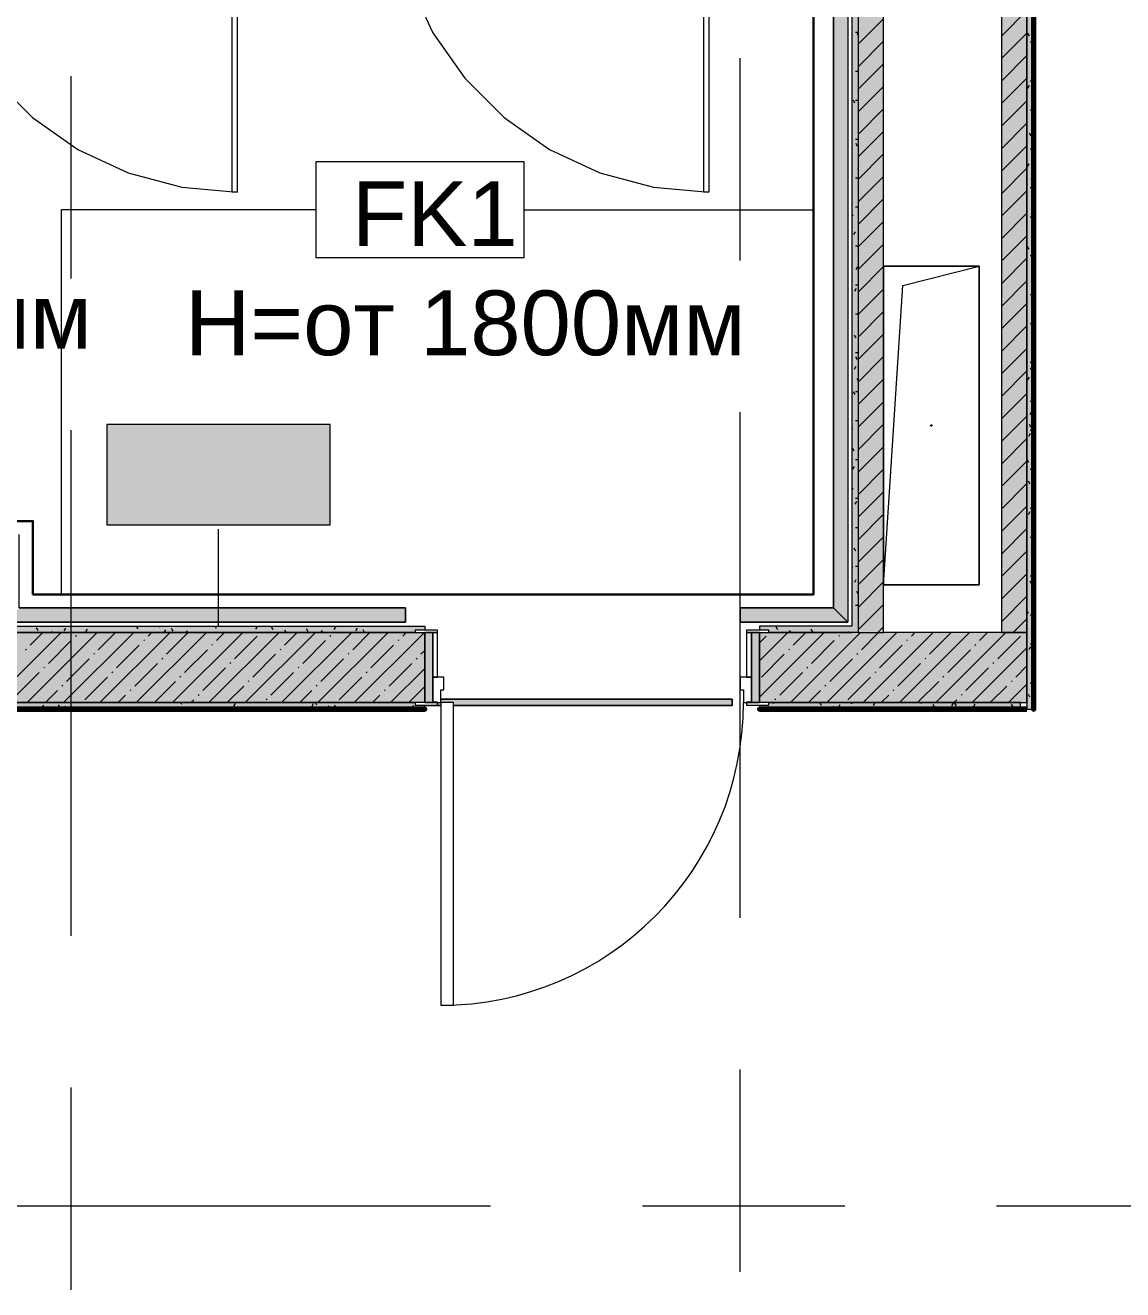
# Model space of a CAD drawing. Header units: millimetres. Extents: x -3817 to 677485, y -22715 to 103890.
# Drawn here: x 425745 to 429189, y 5256 to 9226 of the extents above; entities that cross this region are included whole.
import ezdxf

# ---------------------------------------------------------------- set-up
doc = ezdxf.new("R2010")
doc.units = ezdxf.units.MM
doc.layers.add('PDF _Геометрия', color=7, linetype='Continuous', true_color=0x1d1d1d)
doc.layers.add('PDF _Сплошная заливка', color=7, linetype='Continuous', true_color=0xffffff)
doc.layers.add('PDF _Текст', color=7, linetype='Continuous')
doc.styles.add('PDF GOST-Common', font='arial.ttf')

msp = doc.modelspace()

# ---------------------------------------------------------------- hatches: boundary and pattern name
at = {"layer": 'PDF _Сплошная заливка', "transparency": 33554559}
for points in [[(428358.6, 7319), (428438.6, 7319), (428438.6, 12299), (428358.6, 12299), (428358.6, 10137.9)], [(428808.6, 7319), (428888.6, 7319), (428888.6, 12299), (428808.6, 12299), (428808.6, 10137.9)], [(428888.6, 7078), (428908.6, 7078), (428908.6, 12299), (428888.6, 12299), (428888.6, 7079)], [(428338.6, 7319), (428358.6, 7319), (428358.6, 11919), (428338.6, 11919), (428338.6, 7339)]]:
    msp.add_hatch(color=256, dxfattribs=at).paths.add_polyline_path(points)
at = {"layer": 'PDF _Сплошная заливка', "true_color": 0xd7cdc4, "transparency": 33554559}
msp.add_hatch(color=254, dxfattribs=at).paths.add_polyline_path([(426938.6, 7351.5), (426938.6, 7396.5), (425726.1, 7396.5), (425681.1, 7351.5), (426077.9, 7351.5)])
at = {"layer": 'PDF _Сплошная заливка', "transparency": 33554559}
h = msp.add_hatch(color=256, dxfattribs=at)
h.paths.add_polyline_path([(428888.6, 7099), (428888.6, 7319), (428048.6, 7319), (428048.6, 7099), (428868.6, 7099)], flags=0)
h.paths.add_polyline_path([(422199.1, 7099), (426998.6, 7099), (426998.6, 7319), (421488.6, 7319), (421488.6, 7099)], flags=0)
h = msp.add_hatch(color=256, dxfattribs=at)
h.paths.add_polyline_path([(426968.6, 7319), (426968.6, 7327), (426998.6, 7327), (426998.6, 7339), (425668.6, 7339), (425668.6, 7319), (426077.9, 7319)], flags=0)
h.paths.add_polyline_path([(428338.6, 7319), (428338.6, 7339), (428048.6, 7339), (428048.6, 7327), (428078.6, 7327), (428078.6, 7319)], flags=0)
at = {"layer": 'PDF _Сплошная заливка', "true_color": 0x494949, "transparency": 33554559}
h = msp.add_hatch(color=251, dxfattribs=at)
h.paths.add_polyline_path([(427963.6, 7090), (427963.6, 7110), (427048.6, 7110), (427048.6, 7099), (427088.6, 7099), (427088.6, 7090), (427370.9, 7090)], flags=0)
h.paths.add_polyline_path([(426998.6, 7090), (427048.6, 7090), (427048.6, 7099), (427038.6, 7099), (427038.6, 7091), (426998.6, 7091)], flags=0)
at = {"layer": 'PDF _Сплошная заливка', "transparency": 33554559}
h = msp.add_hatch(color=256, dxfattribs=at)
h.paths.add_polyline_path([(421468.6, 7079), (426998.6, 7079), (426998.6, 7091), (426968.6, 7091), (426968.6, 7099), (421468.6, 7099)], flags=0)
h.paths.add_polyline_path([(428048.6, 7079), (428868.6, 7079), (428868.6, 7099), (428078.6, 7099), (428078.6, 7091), (428048.6, 7091)], flags=0)

# ---------------------------------------------------------------- linework, layer by layer
at = {"layer": 'PDF _Геометрия', "color": 9, "lineweight": 9, "true_color": 0xc0c0c0}
for points in [[(428048.6, 7091), (428048.6, 7079), (428868.6, 7079), (428868.6, 7099), (428888.6, 7099), (428888.6, 7319), (428888.6, 12299), (428808.6, 12299), (428808.6, 7319), (428438.6, 7319), (428438.6, 12299), (428358.6, 12299), (428358.6, 11999), (421568.6, 11999), (421568.6, 12299), (428888.6, 12299), (428888.6, 12519), (428888.6, 12319), (428888.6, 12299), (428888.6, 7079)], [(428888.6, 7078), (428908.6, 7078), (428908.6, 12299)], [(425917.1, 11899), (428338.6, 11899), (428338.6, 7339), (428048.6, 7339), (428048.6, 7327)], [(425568.6, 7469), (425568.6, 7319), (425648.6, 7319), (425648.6, 7549), (422618.6, 7549), (422618.6, 7749), (422538.6, 7749), (422618.6, 7749), (422618.6, 7569), (425668.6, 7569), (425668.6, 7549), (425668.6, 7339), (426998.6, 7339), (426998.6, 7327)], [(426998.6, 7099), (426998.6, 7319)], [(428048.6, 7319), (428048.6, 7099)], [(421468.6, 7099), (421468.6, 7079), (426998.6, 7079), (426998.6, 7091)]]:
    msp.add_lwpolyline(points, dxfattribs=at)
at = {"layer": 'PDF _Геометрия', "color": 231, "lineweight": 70, "true_color": 0xff80c0}
for points in [[(428908.6, 12299), (428908.6, 12298), (428908.6, 7078), (428909.6, 7078), (428909.6, 12298), (430923.6, 12298), (430923.6, 12299)], [(420688.6, 8519), (420688.6, 8518), (421467.6, 8518), (421467.6, 7079), (421467.6, 7078), (426998.6, 7078), (426998.6, 7079), (421468.6, 7079), (421468.6, 7099)], [(428888.6, 7079), (428048.6, 7079), (428048.6, 7078), (428888.6, 7078)]]:
    msp.add_lwpolyline(points, dxfattribs=at)
at = {"layer": 'PDF _Геометрия', "color": 7, "lineweight": 9}
for points in [[(428338.6, 11919), (425928.6, 11919), (428338.6, 11919), (428358.6, 11919), (428358.6, 7319), (428338.6, 7319), (428078.6, 7319), (428338.6, 7319)], [(428358.6, 11919), (428358.6, 7319), (428438.6, 7319)], [(428326.1, 11886.5), (425909.9, 11886.5), (428326.1, 11886.5), (428326.1, 7351.5)], [(428281.1, 11841.5), (425883.9, 11841.5), (428281.1, 11841.5), (428281.1, 7396.5)], [(425046.1, 9718), (425030.1, 9718), (425410.1, 9718), (425410.1, 9702), (425425.3, 9528.4), (425470.4, 9360), (425544.1, 9202), (425644.1, 9059.2), (425767.4, 8936), (425910.1, 8836), (426068.1, 8762.3), (426236.5, 8717.2), (426410.1, 8702), (426394.1, 8702), (426394.1, 9702), (426410.1, 9702), (426410.1, 8702)], [(426890.1, 9702), (426890.1, 9718), (426790.1, 9718), (426890.1, 9718), (426890.1, 9702), (426905.3, 9528.4), (426950.4, 9360), (427024.1, 9202), (427124.1, 9059.2), (427247.3, 8936), (427390.1, 8836), (427548.1, 8762.3), (427716.5, 8717.2), (427890.1, 8702), (427874.1, 8702), (427874.1, 9702), (427890.1, 9702), (427890.1, 8702)], [(426657.1, 8646.5), (425857.1, 8646.5), (425857.1, 7439)], [(427310.3, 8646.5), (428218.6, 8646.5)], [(428438.6, 7469), (428498.6, 8409), (428738.6, 8469)], [(425726.1, 7396.5), (426938.6, 7396.5), (425726.1, 7396.5), (425726.1, 7626.5)], [(426351.2, 7339), (426351.2, 7643.1)], [(425681.1, 7351.5), (426938.6, 7351.5), (425681.1, 7351.5), (425681.1, 7581.5)], [(426938.6, 7351.5), (426938.6, 7396.5), (426938.6, 7351.5)], [(425668.6, 7319), (426968.6, 7319), (425668.6, 7319), (425648.6, 7319)], [(427963.6, 7090), (427963.6, 7110), (427963.6, 7090)]]:
    msp.add_lwpolyline(points, dxfattribs=at)
for points in [[(428281.1, 7396.5), (428281.1, 11841.5), (428326.1, 11886.5), (428326.1, 7351.5), (427988.6, 7351.5), (427988.6, 7396.5), (427988.6, 7351.5), (428326.1, 7351.5), (428281.1, 7396.5), (427988.6, 7396.5)], [(427310.3, 8796.5), (426657.1, 8796.5), (426657.1, 8496.5), (427310.3, 8496.5)], [(428738.6, 8469), (428738.6, 7469), (428438.6, 7469), (428438.6, 8469)], [(428738.6, 8469), (428438.6, 8469), (428438.6, 7469), (428738.6, 7469)], [(426701.2, 7972.6), (426001.2, 7972.6), (426001.2, 7657), (426701.2, 7657)], [(428808.6, 7319), (428888.6, 7319)], [(427048.6, 7110), (427963.6, 7110)], [(421488.6, 7099), (426968.6, 7099)], [(426998.6, 7090), (427048.6, 7090)], [(427088.6, 7090), (427963.6, 7090)], [(428078.6, 7099), (428868.6, 7099)]]:
    msp.add_lwpolyline(points, close=True, dxfattribs=at)
at = {"layer": 'PDF _Геометрия', "color": 231, "lineweight": 30, "true_color": 0xff80c0}
msp.add_lwpolyline([(428218.6, 11799), (421688.6, 11799), (421688.6, 10099), (421918.6, 10099), (421918.6, 7869), (422738.6, 7869), (422738.6, 7669), (425768.6, 7669), (425768.6, 7439), (428218.6, 7439)], close=True, dxfattribs=at)
at = {"layer": 'PDF _Геометрия', "lineweight": 9}
for points in [[(428808.6, 9191.7), (428888.6, 9271.7)], [(428358.6, 9165.9), (428438.6, 9245.9)], [(428358.6, 9095.2), (428438.6, 9175.2)], [(428808.6, 9121), (428888.6, 9201)], [(428808.6, 9050.2), (428888.6, 9130.2)], [(428358.6, 9024.5), (428438.6, 9104.5)], [(428808.6, 8979.5), (428888.6, 9059.5)], [(428358.6, 8953.8), (428438.6, 9033.8)], [(428808.6, 8908.8), (428888.6, 8988.8)], [(428358.6, 8883.1), (428438.6, 8963.1)], [(428358.6, 8812.4), (428438.6, 8892.4)], [(428808.6, 8838.1), (428888.6, 8918.1)], [(428358.6, 8741.7), (428438.6, 8821.7)], [(428808.6, 8767.4), (428888.6, 8847.4)], [(428808.6, 8696.7), (428888.6, 8776.7)], [(428358.6, 8671), (428438.6, 8751)], [(428808.6, 8626), (428888.6, 8706)], [(428358.6, 8600.2), (428438.6, 8680.2)], [(428808.6, 8555.3), (428888.6, 8635.3)], [(428358.6, 8529.5), (428438.6, 8609.5)], [(428358.6, 8458.8), (428438.6, 8538.8)], [(428808.6, 8484.6), (428888.6, 8564.6)], [(428358.6, 8388.1), (428438.6, 8468.1)], [(428808.6, 8413.9), (428888.6, 8493.9)], [(428808.6, 8343.1), (428888.6, 8423.1)], [(428358.6, 8317.4), (428438.6, 8397.4)], [(428808.6, 8272.4), (428888.6, 8352.4)], [(428358.6, 8246.7), (428438.6, 8326.7)], [(428808.6, 8201.7), (428888.6, 8281.7)], [(428358.6, 8176), (428438.6, 8256)], [(428358.6, 8105.3), (428438.6, 8185.3)], [(428808.6, 8131), (428888.6, 8211)], [(428808.6, 8060.3), (428888.6, 8140.3)], [(428358.6, 8034.6), (428438.6, 8114.6)], [(428808.6, 7989.6), (428888.6, 8069.6)], [(428358.6, 7963.9), (428438.6, 8043.9)], [(428808.6, 7918.9), (428888.6, 7998.9)], [(428358.6, 7893.1), (428438.6, 7973.1)], [(428358.6, 7822.4), (428438.6, 7902.4)], [(428808.6, 7848.2), (428888.6, 7928.2)], [(428358.6, 7751.7), (428438.6, 7831.7)], [(428808.6, 7777.5), (428888.6, 7857.5)], [(428808.6, 7706.7), (428888.6, 7786.7)], [(428358.6, 7681), (428438.6, 7761)], [(428808.6, 7636), (428888.6, 7716)], [(428358.6, 7610.3), (428438.6, 7690.3)], [(428808.6, 7565.3), (428888.6, 7645.3)], [(428358.6, 7539.6), (428438.6, 7619.6)], [(428358.6, 7468.9), (428438.6, 7548.9)], [(428808.6, 7494.6), (428888.6, 7574.6)], [(428808.6, 7423.9), (428888.6, 7503.9)], [(428358.6, 7398.2), (428438.6, 7478.2)], [(428808.6, 7353.2), (428888.6, 7433.2)], [(428358.6, 7327.5), (428438.6, 7407.5)], [(428845.2, 7319), (428888.6, 7362.5)], [(425636.9, 7099), (425856.9, 7319)], [(425750.9, 7099), (425970.9, 7319)], [(425760.2, 7279.3), (425799.9, 7319)], [(425865, 7099), (426085, 7319)], [(425902.7, 7307.8), (425905.1, 7310.2)], [(425974, 7265.1), (426028, 7319)], [(425979, 7099), (426199, 7319)], [(426093.1, 7099), (426313.1, 7319)], [(426130.8, 7307.8), (426142, 7319)], [(426187.9, 7250.8), (426256, 7319)], [(426207.1, 7099), (426427.1, 7319)], [(426321.2, 7099), (426541.2, 7319)], [(426344.7, 7293.6), (426370.1, 7319)], [(426401.7, 7236.5), (426473, 7307.8)], [(426435.2, 7099), (426655.2, 7319)], [(426549.3, 7099), (426769.3, 7319)], [(426558.5, 7279.3), (426598.2, 7319)], [(426663.3, 7099), (426883.3, 7319)], [(426701.1, 7307.8), (426703.4, 7310.2)], [(426772.4, 7265.1), (426826.3, 7319)], [(426777.4, 7099), (426997.4, 7319)], [(426929.2, 7307.8), (426940.3, 7319)], [(428048.6, 7229.8), (428137.9, 7319)], [(428048.6, 7115.7), (428251.9, 7319)], [(428048.6, 7286.8), (428069.7, 7307.8)], [(428146, 7099), (428366, 7319)], [(428155.2, 7279.3), (428194.9, 7319)], [(428260, 7099), (428480, 7319)], [(428297.8, 7307.8), (428300.1, 7310.2)], [(428369, 7265.1), (428423, 7319)], [(428374.1, 7099), (428594.1, 7319)], [(428420.9, 7319), (428438.6, 7336.7)], [(428488.1, 7099), (428708.1, 7319)], [(428525.9, 7307.8), (428537, 7319)], [(428582.9, 7250.8), (428651.1, 7319)], [(428602.2, 7099), (428822.2, 7319)], [(428739.7, 7293.6), (428765.1, 7319)], [(428796.7, 7236.5), (428868, 7307.8)], [(425745.9, 7265.1), (425748.3, 7267.4)], [(425817.2, 7222.3), (425888.5, 7293.6)], [(426031, 7208), (426102.3, 7279.3)], [(426116.6, 7293.6), (426118.9, 7295.9)], [(426244.9, 7193.8), (426316.2, 7265.1)], [(426330.4, 7279.3), (426332.8, 7281.7)], [(426544.3, 7265.1), (426546.6, 7267.4)], [(426615.5, 7222.3), (426686.8, 7293.6)], [(426829.4, 7208), (426900.7, 7279.3)], [(426914.9, 7293.6), (426917.3, 7295.9)], [(428140.9, 7265.1), (428143.3, 7267.4)], [(428212.2, 7222.3), (428283.5, 7293.6)], [(428426.1, 7208), (428497.3, 7279.3)], [(428511.6, 7293.6), (428514, 7295.9)], [(428639.9, 7193.8), (428711.2, 7265.1)], [(428716.2, 7099), (428888.6, 7271.4)], [(428725.4, 7279.3), (428727.8, 7281.7)], [(425874.2, 7165.3), (425945.5, 7236.5)], [(425959.8, 7250.8), (425962.1, 7253.2)], [(426173.6, 7236.5), (426176, 7238.9)], [(426458.7, 7179.5), (426530, 7250.8)], [(426672.6, 7165.3), (426743.8, 7236.5)], [(426758.1, 7250.8), (426760.5, 7253.2)], [(426971.9, 7236.5), (426974.3, 7238.9)], [(426986.2, 7250.8), (426998.6, 7263.2)], [(428055.4, 7179.5), (428126.7, 7250.8)], [(428269.3, 7165.3), (428340.5, 7236.5)], [(428354.8, 7250.8), (428357.2, 7253.2)], [(428568.6, 7236.5), (428571, 7238.9)], [(425717.4, 7122.5), (425788.7, 7193.8)], [(425802.9, 7208), (425805.3, 7210.4)], [(426016.8, 7193.8), (426019.1, 7196.2)], [(426088.1, 7151), (426159.3, 7222.3)], [(426301.9, 7136.8), (426373.2, 7208)], [(426387.4, 7222.3), (426389.8, 7224.7)], [(426515.7, 7122.5), (426587, 7193.8)], [(426601.3, 7208), (426603.7, 7210.4)], [(426815.1, 7193.8), (426817.5, 7196.2)], [(426886.4, 7151), (426957.7, 7222.3)], [(426891.4, 7099), (426998.6, 7206.2)], [(428112.4, 7122.5), (428183.7, 7193.8)], [(428198, 7208), (428200.3, 7210.4)], [(428411.8, 7193.8), (428414.2, 7196.2)], [(428483.1, 7151), (428554.4, 7222.3)], [(428696.9, 7136.8), (428768.2, 7208)], [(428782.5, 7222.3), (428784.8, 7224.7)], [(428853.8, 7179.5), (428888.6, 7214.4)], [(425860, 7151), (425862.3, 7153.4)], [(425931.2, 7108.2), (426002.5, 7179.5)], [(426150.1, 7099), (426216.4, 7165.3)], [(426230.6, 7179.5), (426233, 7181.9)], [(426378.2, 7099), (426430.2, 7151)], [(426444.5, 7165.3), (426446.8, 7167.6)], [(426658.3, 7151), (426660.7, 7153.4)], [(426729.6, 7108.2), (426800.9, 7179.5)], [(426948.4, 7099), (426998.6, 7149.2)], [(428255, 7151), (428257.4, 7153.4)], [(428326.3, 7108.2), (428397.6, 7179.5)], [(428545.1, 7099), (428611.4, 7165.3)], [(428625.7, 7179.5), (428628, 7181.9)], [(428773.2, 7099), (428825.2, 7151)], [(428830.3, 7099), (428888.6, 7157.4)], [(428839.5, 7165.3), (428841.9, 7167.6)], [(425808, 7099), (425845.7, 7136.8)], [(426036, 7099), (426059.5, 7122.5)], [(426073.8, 7136.8), (426076.2, 7139.1)], [(426264.1, 7099), (426273.4, 7108.2)], [(426287.6, 7122.5), (426290, 7124.9)], [(426501.5, 7108.2), (426503.9, 7110.6)], [(426606.3, 7099), (426644, 7136.8)], [(426834.4, 7099), (426857.9, 7122.5)], [(426872.1, 7136.8), (426874.5, 7139.1)], [(428098.2, 7108.2), (428100.5, 7110.6)], [(428203, 7099), (428240.7, 7136.8)], [(428431.1, 7099), (428454.6, 7122.5)], [(428468.8, 7136.8), (428471.2, 7139.1)], [(428659.2, 7099), (428668.4, 7108.2)], [(428682.7, 7122.5), (428685.1, 7124.9)]]:
    msp.add_lwpolyline(points, dxfattribs=at)
at = {"layer": 'PDF _Геометрия', "color": 253, "lineweight": 9, "true_color": 0x9b9b9b}
for points in [[(428350.3, 9203.7), (428358.6, 9203.7)], [(428358.6, 9203.4), (428354.5, 9196.2)], [(428358.6, 9208.1), (428358, 9209.3)], [(428896.1, 9191.6), (428891.1, 9200.3)], [(428899, 9173.2), (428908.6, 9173.2)], [(428350.3, 9081.8), (428358.6, 9081.8)], [(428899, 9051.3), (428908.6, 9051.3)], [(428358.6, 9020.5), (428357.5, 9018.5)], [(428895.6, 9036.2), (428890.6, 9027.5)], [(428348.8, 8981.2), (428343.8, 8990)], [(428350.3, 8990.4), (428358.6, 8990.4)], [(428899, 8959.9), (428908.6, 8959.9)], [(428339.1, 8864.8), (428338.6, 8864)], [(428350.3, 8868.4), (428358.6, 8868.4)], [(428357, 8845.2), (428352, 8853.9)], [(428901.3, 8877.9), (428896.3, 8886.6)], [(428899, 8838), (428908.6, 8838)], [(428358.6, 8776.7), (428356.4, 8772.8)], [(428894.5, 8790.5), (428889.5, 8781.7)], [(428350.3, 8746.5), (428358.6, 8746.5)], [(428905.7, 8748.8), (428900.6, 8740.1)], [(428908.6, 8743.2), (428904.4, 8750.5)], [(428899, 8716), (428908.6, 8716)], [(428350.3, 8655.1), (428358.6, 8655.1)], [(428342.9, 8625.8), (428338.6, 8633.2)], [(428899, 8624.6), (428908.6, 8624.6)], [(428908.6, 8632), (428907.7, 8630.4)], [(428349.2, 8577.4), (428344.1, 8568.7)], [(428908.6, 8571.1), (428903.6, 8562.4)], [(428350.3, 8533.2), (428358.6, 8533.2)], [(428895.3, 8522.4), (428890.3, 8531.2)], [(428899, 8502.7), (428908.6, 8502.7)], [(428356.2, 8467.7), (428351.2, 8459)], [(428352.2, 8399.7), (428347.1, 8391)], [(428350.3, 8411.2), (428358.6, 8411.2)], [(428899, 8380.8), (428908.6, 8380.8)], [(428358.6, 8350), (428358.3, 8349.3)], [(428350.3, 8319.8), (428358.6, 8319.8)], [(428907.6, 8325.4), (428902.5, 8316.7)], [(428358.6, 8293.7), (428358.3, 8294.4)], [(428899, 8289.3), (428908.6, 8289.3)], [(428352.1, 8244), (428347.1, 8252.8)], [(428350.3, 8197.9), (428358.6, 8197.9)], [(428356.2, 8176), (428351.2, 8184.7)], [(428351.1, 8153.9), (428346, 8145.2)], [(428899, 8167.4), (428908.6, 8167.4)], [(428904.6, 8140.6), (428899.5, 8149.4)], [(428358.6, 8110.9), (428355.3, 8116.7)], [(428358.6, 8106.1), (428357.2, 8103.6)], [(428895.3, 8121.3), (428890.3, 8112.6)], [(428349.1, 8066.3), (428344.1, 8075.1)], [(428350.3, 8076), (428358.6, 8076)], [(428908.6, 8072.6), (428903.6, 8081.3)], [(428899, 8045.5), (428908.6, 8045.5)], [(428350.3, 7984.5), (428358.6, 7984.5)], [(428902.4, 8011.6), (428897.4, 8002.9)], [(428908.6, 8011.7), (428907.7, 8013.3)], [(428342.1, 7956.7), (428338.6, 7962.6)], [(428338.8, 7949.8), (428338.6, 7949.6)], [(428898.3, 7943.6), (428893.3, 7934.9)], [(428901.6, 7962.9), (428896.5, 7971.7)], [(428899, 7954), (428908.6, 7954)], [(428890.4, 7921.3), (428888.6, 7924.4)], [(428908.6, 7900.5), (428904.4, 7893.2)], [(428346.2, 7888.6), (428341.1, 7897.4)], [(428350.3, 7862.6), (428358.6, 7862.6)], [(428894.5, 7853.3), (428889.5, 7862)], [(428345.9, 7840.2), (428340.9, 7831.5)], [(428899, 7832.1), (428908.6, 7832.1)], [(428898.6, 7785.2), (428893.6, 7794)], [(428341.8, 7772.1), (428338.6, 7766.7)], [(428353, 7730.5), (428347.9, 7721.8)], [(428350.3, 7740.7), (428358.6, 7740.7)], [(428899, 7710.2), (428908.6, 7710.2)], [(428897.2, 7697.8), (428892.2, 7689.1)], [(428350.3, 7649.2), (428358.6, 7649.2)], [(428908.4, 7656.2), (428903.3, 7647.5)], [(428351.3, 7574.9), (428346.3, 7583.6)], [(428899, 7618.8), (428908.6, 7618.8)], [(428340.7, 7526.4), (428338.6, 7522.8)], [(428350.3, 7527.3), (428358.6, 7527.3)], [(428351.9, 7484.8), (428346.8, 7476.1)], [(428903.8, 7471.5), (428898.7, 7480.2)], [(428899, 7496.8), (428908.6, 7496.8)], [(428358.6, 7440.3), (428354.5, 7447.5)], [(428358.6, 7435.6), (428358, 7434.4)], [(428350.3, 7405.4), (428358.6, 7405.4)], [(428892, 7384.1), (428888.6, 7378.2)], [(428899, 7374.9), (428908.6, 7374.9)], [(428908.6, 7341.1), (428906.9, 7344.1)], [(425785.4, 7325.3), (425780.4, 7334)], [(425829.5, 7322.1), (425827.7, 7319)], [(425871.1, 7333.3), (425866.1, 7324.5)], [(425939.1, 7329.2), (425934.1, 7320.5)], [(426085.6, 7339), (426085.4, 7338.7)], [(426099.2, 7330.4), (426094.2, 7339)], [(426167.2, 7334.5), (426164.6, 7339)], [(426184.9, 7328.1), (426179.8, 7319.4)], [(426208.8, 7323.4), (426203.8, 7332.1)], [(426246.6, 7319), (426245.5, 7320.9)], [(426252.9, 7324), (426250, 7319)], [(426344.9, 7331.5), (426340.6, 7339)], [(426472.2, 7338.1), (426467.2, 7329.4)], [(426522.6, 7328.5), (426517.6, 7337.3)], [(426563.3, 7319), (426559.2, 7326.1)], [(426632.3, 7321.5), (426627.3, 7330.2)], [(426668.9, 7319), (426668.9, 7319)], [(426676.3, 7325.9), (426672.4, 7319)], [(426718, 7337), (426712.9, 7328.3)], [(426786, 7333), (426781, 7324.3)], [(426809.7, 7319), (426805, 7327.2)], [(426904.4, 7337.8), (426903.7, 7339)], [(428106.7, 7328), (428101.7, 7336.8)], [(428147.1, 7319), (428143.3, 7325.6)], [(428162.1, 7339), (428161, 7337)], [(428216.4, 7321), (428211.3, 7329.7)], [(428328.5, 7322.3), (428326.5, 7319)], [(428899.1, 7274.4), (428894.1, 7265.7)], [(428899, 7283.5), (428908.6, 7283.5)], [(428889.6, 7252.1), (428888.6, 7253.8)], [(428899, 7161.6), (428908.6, 7161.6)], [(428897.8, 7116.1), (428892.8, 7124.8)], [(425760.3, 7080.4), (425759.5, 7079)], [(425802, 7091.6), (425796.9, 7082.9)], [(425854.5, 7083.6), (425849.5, 7092.3)], [(425870, 7087.5), (425865.1, 7079)], [(425892.4, 7079), (425891.1, 7081.2)], [(425962.8, 7079), (425959.2, 7085.3)], [(426017.4, 7099), (426016.3, 7097)], [(426115.7, 7086.4), (426111.5, 7079)], [(426138.8, 7079), (426136.9, 7082.3)], [(426183.8, 7082.3), (426181.8, 7079)], [(426236.3, 7092.9), (426232.8, 7099)], [(426314.7, 7079), (426314.6, 7079.3)], [(426403.1, 7096.5), (426398.1, 7087.8)], [(426439.8, 7099), (426439.7, 7098.9)], [(426550.1, 7098.1), (426549.6, 7099)], [(426607.2, 7084.2), (426604.2, 7079)], [(426648.8, 7095.4), (426643.8, 7086.7)], [(426659.8, 7091), (426655.1, 7099)], [(426701.4, 7079.8), (426696.4, 7088.5)], [(426716.9, 7091.3), (426711.9, 7082.6)], [(426962.6, 7090.2), (426957.6, 7081.5)], [(428093.9, 7099), (428091.8, 7095.4)], [(428134.2, 7097.5), (428133.3, 7099)], [(428243.9, 7090.5), (428238.9, 7099)], [(428259.3, 7080.7), (428258.4, 7079)], [(428285.5, 7079.3), (428280.5, 7088)], [(428301, 7091.8), (428295.9, 7083.1)], [(428340.3, 7099), (428337.6, 7094.3)], [(428379.9, 7098.6), (428379.7, 7099)], [(428410.6, 7098.9), (428405.6, 7090.2)], [(428505.1, 7079.6), (428504.7, 7079)], [(428557.6, 7095.7), (428555.7, 7099)], [(428599.3, 7084.5), (428594.2, 7093.2)], [(428656.4, 7097.8), (428651.3, 7089.1)], [(428667.3, 7088.6), (428662.3, 7097.3)], [(428708, 7079), (428703.9, 7086.1)], [(428724.4, 7093.7), (428719.4, 7085)], [(428845, 7085.6), (428840, 7094.3)]]:
    msp.add_lwpolyline(points, dxfattribs=at)
at = {"layer": 'PDF _Геометрия', "color": 253, "lineweight": 9, "true_color": 0xaaaaaa}
for points in [[(427988.6, 8487.5), (427988.6, 9122.5)], [(425888.6, 8430.9), (425888.6, 9065.9)], [(427988.6, 6423.8), (427988.6, 8011.3)], [(425888.6, 6367.2), (425888.6, 7954.7)], [(427988.6, 5312.5), (427988.6, 5947.5)], [(425888.6, 5255.9), (425888.6, 5890.9)], [(425617.7, 5519), (427205.2, 5519)], [(427681.5, 5519), (428316.5, 5519)], [(428792.7, 5519), (430380.2, 5519)]]:
    msp.add_lwpolyline(points, dxfattribs=at)
at = {"layer": 'PDF _Геометрия', "color": 253, "lineweight": 13, "true_color": 0xaaaaaa}
for points in [[(427038.6, 7327), (426968.6, 7327), (426968.6, 7319), (427038.6, 7319)], [(427023.6, 7319), (426998.6, 7319), (426998.6, 7099), (427023.6, 7099)], [(427038.6, 7319), (427023.6, 7319), (427023.6, 7179), (427038.6, 7179)], [(428008.6, 7327), (428008.6, 7319), (428078.6, 7319), (428078.6, 7327)], [(428008.6, 7319), (428008.6, 7179), (428023.6, 7179), (428023.6, 7319)], [(428023.6, 7319), (428023.6, 7099), (428048.6, 7099), (428048.6, 7319)], [(427048.6, 7099), (427048.6, 7139), (427058.6, 7139), (427058.6, 7179), (427023.6, 7179), (427023.6, 7099)], [(427998.6, 7099), (428023.6, 7099), (428023.6, 7179), (427988.6, 7179), (427988.6, 7139), (427998.6, 7139)], [(427038.6, 7099), (426968.6, 7099), (426968.6, 7091), (427038.6, 7091)], [(427038.6, 7100), (427023.6, 7100), (427023.6, 7099), (427038.6, 7099)], [(427048.6, 6149), (427088.6, 6149), (427088.6, 7099), (427048.6, 7099)], [(428008.6, 7100), (428008.6, 7099), (428023.6, 7099), (428023.6, 7100)], [(428008.6, 7099), (428008.6, 7091), (428078.6, 7091), (428078.6, 7099)]]:
    msp.add_lwpolyline(points, close=True, dxfattribs=at)
at = {"layer": 'PDF _Геометрия', "color": 231, "lineweight": 9, "true_color": 0xff80c0}
msp.add_lwpolyline([(428888.6, 7078), (428888.6, 7079)], dxfattribs=at)
at = {"layer": 'PDF _Геометрия', "color": 7, "lineweight": 9}
msp.add_circle((428588.6, 7969), 2.5, dxfattribs=at)
at = {"layer": 'PDF _Геометрия', "color": 253, "lineweight": 9, "true_color": 0xaaaaaa}
msp.add_arc((427048.6, 7099), 950, 270, 0, dxfattribs=at)
at = {"layer": 'PDF _Сплошная заливка', "color": 254, "lineweight": 35, "true_color": 0xd7cdc4, "transparency": 33554559}
for points in [[(428326.1, 7351.5), (428326.1, 11886.5), (428281.1, 7396.5), (428281.1, 11841.5)], [(428326.1, 7351.5), (428281.1, 7396.5), (427988.6, 7351.5), (427988.6, 7396.5)]]:
    msp.add_solid(points, dxfattribs=at)
at = {"layer": 'PDF _Сплошная заливка', "color": 254, "lineweight": 35, "true_color": 0xffb9dc, "transparency": 33554559}
msp.add_solid([(428908.6, 7078), (428909.6, 7078), (428908.6, 10137.9)], dxfattribs=at)
at = {"layer": 'PDF _Сплошная заливка', "lineweight": 9, "transparency": 33554559}
msp.add_solid([(426701.2, 7972.6), (426001.2, 7972.6), (426701.2, 7657), (426001.2, 7657)], dxfattribs=at)
at = {"layer": 'PDF _Сплошная заливка', "lineweight": 35, "transparency": 33554559}
for points in [[(426998.6, 7099), (427023.6, 7099), (426998.6, 7319), (427023.6, 7319)], [(428023.6, 7099), (428048.6, 7099), (428023.6, 7319), (428048.6, 7319)]]:
    msp.add_solid(points, dxfattribs=at)

# ---------------------------------------------------------------- texts
at = {"layer": 'PDF _Текст', "color": 250, "true_color": 0x3c3c3c, "char_height": 203.2, "attachment_point": 4, "style": 'PDF GOST-Common'}
for s, insert in [('FK1', (426769.9, 8633.9)), ('Н=до 1800мм', (424159.4, 8282.2)), ('Н=от 1800мм', (426246, 8290))]:
    msp.add_mtext(s, dxfattribs=dict(at, insert=insert))

doc.saveas('drawing.dxf')
